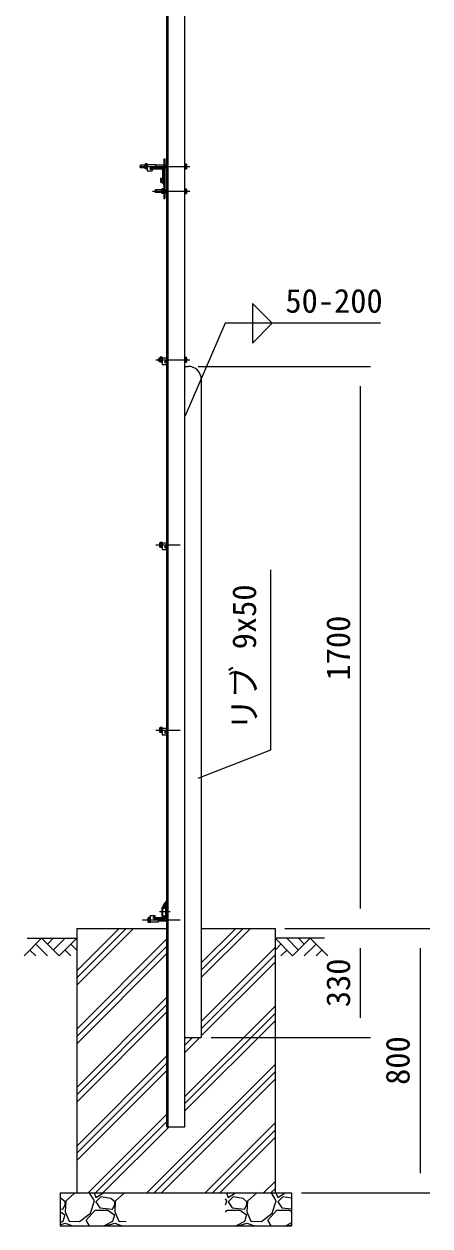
# Model space of a CAD drawing. Units: millimetres, scale not verified. Extents: x -6300 to 6300, y -4455 to 4455.
# Drawn here: x -775 to 454, y -2525 to 1110 of the extents above; entities that cross this region are included whole.
import ezdxf
from ezdxf.enums import TextEntityAlignment as Align

# ---------------------------------------------------------------- set-up
doc = ezdxf.new("R2010")
doc.units = ezdxf.units.MM
doc.header["$LTSCALE"] = 30
doc.linetypes.add('USER1', pattern=[50.8, 31.75, -6.35, 6.35, -6.35])
for name, color, linetype, lineweight in [('0-0_D-STR3', 3, 'Continuous', 13), ('0-1_D-STR1', 1, 'Continuous', 18), ('0-2_D-BMK', 2, 'USER1', 13), ('0-4_D-STR-DIM', 7, 'Continuous', 9), ('0-7_D-STR-TXT', 7, 'Continuous', 9), ('0-8_D-BGD', 7, 'Continuous', 9), ('0-9_D-STR4', 7, 'Continuous', 9), ('0-A_D-DCR-HCH', 7, 'Continuous', 9)]:
    doc.layers.add(name, color=color, linetype=linetype, lineweight=lineweight)
doc.styles.add('ＭＳ ゴシック', font='')
doc.styles.get('ＭＳ ゴシック').set_extended_font_data('MS Gothic')

msp = doc.modelspace()

# ---------------------------------------------------------------- linework, layer by layer
at = {"layer": '0-0_D-STR3'}
for p, q in [((-351.41, 703), (-351.41, 583)), ((-351.41, 703), (-348.21, 703)), ((-348.21, 703), (-348.21, 583)), ((-422.01, 684), (-423.21, 682.8)), ((-423.21, 682.8), (-423.21, 677.2)), ((-408.16, 684), (-422.01, 684)), ((-408.16, 676), (-422.01, 676)), ((-408.16, 673.75), (-408.16, 686.25)), ((-401.66, 683.75), (-407.43, 683.75)), ((-401.66, 676.25), (-407.43, 676.25)), ((-401.66, 672.49), (-401.66, 687.51)), ((-401.66, 686), (-376.66, 686)), ((-401.66, 686), (-401.66, 666)), ((-401.66, 666), (-386.66, 666)), ((-391.41, 675.5), (-376.66, 675.5)), ((-391.41, 671), (-386.66, 671)), ((-386.66, 671), (-386.66, 666)), ((-376.66, 686), (-376.66, 675.5)), ((-351.41, 684), (-376.66, 684)), ((-351.41, 676), (-376.66, 676)), ((-348.21, 684), (-342.21, 684)), ((-348.21, 676), (-342.21, 676)), ((-288.21, 687.51), (-283.6, 687.51)), ((-288.21, 687.51), (-288.21, 672.49)), ((-288.21, 683.75), (-283.6, 683.75)), ((-288.21, 676.25), (-283.6, 676.25)), ((-288.21, 672.49), (-283.6, 672.49)), ((-282.91, 686.3), (-283.6, 687.51)), ((-282.91, 673.7), (-283.6, 672.49)), ((-282.91, 686.3), (-282.91, 673.7)), ((-358.41, 644.64), (-361.61, 642.98)), ((-361.61, 642.98), (-361.61, 633.64)), ((-354.1, 627.79), (-359.89, 630.81)), ((-358.41, 644.64), (-358.41, 633.64)), ((-351.41, 630), (-358.41, 633.64)), ((-377.01, 609), (-378.21, 607.8)), ((-378.21, 607.8), (-378.21, 602.2)), ((-357.91, 609), (-377.01, 609)), ((-357.91, 601), (-377.01, 601)), ((-357.91, 598.75), (-357.91, 611.25)), ((-351.41, 608.75), (-357.18, 608.75)), ((-351.41, 601.25), (-357.18, 601.25)), ((-351.41, 597.49), (-351.41, 612.51)), ((-351.41, 583), (-348.21, 583)), ((-348.21, 609), (-342.21, 609)), ((-348.21, 601), (-342.21, 601)), ((-288.21, 612.51), (-288.21, 597.49)), ((-288.21, 612.51), (-283.6, 612.51)), ((-288.21, 608.75), (-283.6, 608.75)), ((-288.21, 601.25), (-283.6, 601.25)), ((-288.21, 597.49), (-283.6, 597.49)), ((-282.91, 611.3), (-283.6, 612.51)), ((-282.91, 598.7), (-283.6, 597.49)), ((-282.91, 611.3), (-282.91, 598.7)), ((-367.01, 99), (-368.21, 97.8)), ((-368.21, 97.8), (-368.21, 92.2)), ((-363.71, 99), (-367.01, 99)), ((-363.71, 91), (-367.01, 91)), ((-363.71, 88.75), (-363.71, 101.25)), ((-357.21, 98.75), (-362.98, 98.75)), ((-357.21, 91.25), (-362.98, 91.25)), ((-357.21, 87.49), (-357.21, 102.5)), ((-357.21, 101), (-357.21, 81)), ((-357.21, 101), (-342.21, 101)), ((-357.21, 81), (-342.21, 81)), ((-346.96, 90.5), (-342.21, 90.5)), ((-346.96, 86), (-342.21, 86)), ((-342.21, 86), (-342.21, 81)), ((-288.21, 102.5), (-288.21, 87.49)), ((-288.21, 102.5), (-283.6, 102.5)), ((-288.21, 98.75), (-283.6, 98.75)), ((-288.21, 91.25), (-283.6, 91.25)), ((-288.21, 87.49), (-283.6, 87.49)), ((-282.91, 101.3), (-283.6, 102.5)), ((-282.91, 88.7), (-283.6, 87.49)), ((-282.91, 101.3), (-282.91, 88.7)), ((-363.71, -471.25), (-363.71, -458.75)), ((-357.21, -461.25), (-362.98, -461.25)), ((-357.21, -468.75), (-362.98, -468.75)), ((-357.21, -472.51), (-357.21, -457.5)), ((-357.21, -459), (-357.21, -479)), ((-357.21, -459), (-342.21, -459)), ((-346.96, -469.5), (-342.21, -469.5)), ((-357.21, -479), (-342.21, -479)), ((-346.96, -474), (-342.21, -474)), ((-342.21, -474), (-342.21, -479)), ((-357.21, -1032.51), (-357.21, -1017.5)), ((-363.71, -1031.25), (-363.71, -1018.75)), ((-357.21, -1021.25), (-362.98, -1021.25)), ((-357.21, -1028.75), (-362.98, -1028.75)), ((-357.21, -1019), (-357.21, -1039)), ((-357.21, -1019), (-342.21, -1019)), ((-357.21, -1039), (-342.21, -1039)), ((-346.96, -1029.5), (-342.21, -1029.5)), ((-346.96, -1034), (-342.21, -1034)), ((-342.21, -1034), (-342.21, -1039)), ((-352.21, -1560), (-354.91, -1560)), ((-352.21, -1562.3), (-354.91, -1562.3)), ((-345.21, -1560), (-349.21, -1560)), ((-345.21, -1562.3), (-349.21, -1562.3)), ((-345.21, -1560), (-345.21, -1562.3)), ((-398.96, -1605.75), (-398.96, -1593.25)), ((-392.46, -1595.75), (-398.23, -1595.75)), ((-392.46, -1605.5), (-392.46, -1585.5)), ((-392.46, -1585.5), (-377.46, -1585.5)), ((-392.46, -1607.01), (-392.46, -1591.99)), ((-382.21, -1590.5), (-377.46, -1590.5)), ((-382.21, -1595), (-367.46, -1595)), ((-377.46, -1590.5), (-377.46, -1585.5)), ((-367.46, -1605.5), (-367.46, -1595)), ((-342.21, -1595.5), (-367.46, -1595.5)), ((-358.21, -1563.3), (-358.21, -1586.7)), ((-355.91, -1563.3), (-355.91, -1586.7)), ((-345.21, -1587.7), (-354.91, -1587.7)), ((-345.21, -1590), (-354.91, -1590)), ((-345.21, -1587.7), (-345.21, -1590)), ((-392.46, -1603.25), (-398.23, -1603.25)), ((-392.46, -1605.5), (-367.46, -1605.5)), ((-342.21, -1603.5), (-367.46, -1603.5))]:
    msp.add_line(p, q, dxfattribs=at)
for points in [[(-422.01, 684), (-422.01, 676), (-423.21, 677.2)], [(-401.66, 687.51), (-407.43, 687.51), (-408.16, 686.25)], [(-401.66, 672.49), (-407.43, 672.49), (-408.16, 673.75)], [(-377.01, 609), (-377.01, 601), (-378.21, 602.2)], [(-351.41, 612.51), (-357.18, 612.51), (-357.91, 611.25)], [(-351.41, 597.49), (-357.18, 597.49), (-357.91, 598.75)], [(-367.01, 99), (-367.01, 91), (-368.21, 92.2)], [(-357.21, 102.5), (-362.98, 102.5), (-363.71, 101.25)], [(-357.21, 87.49), (-362.98, 87.49), (-363.71, 88.75)], [(-357.21, -457.5), (-362.98, -457.5), (-363.71, -458.75)], [(-357.21, -472.51), (-362.98, -472.51), (-363.71, -471.25)], [(-357.21, -1017.5), (-362.98, -1017.5), (-363.71, -1018.75)], [(-357.21, -1032.51), (-362.98, -1032.51), (-363.71, -1031.25)], [(-392.46, -1591.99), (-398.23, -1591.99), (-398.96, -1593.25)], [(-392.46, -1607.01), (-398.23, -1607.01), (-398.96, -1605.75)]]:
    msp.add_lwpolyline(points, dxfattribs=at)
for centre, radius, start, end in [((-404.69, 685.63), 3.32, 145.61586, 214.38414), ((-395.59, 680), 12.42, 162.4121, 197.5879), ((-404.69, 674.37), 3.32, 145.61584, 214.38415), ((-391.41, 673.25), 2.25, 90, 270), ((-286.35, 685.63), 3.32, 325.61585, 34.38415), ((-286.35, 674.37), 3.32, 325.61585, 34.38415), ((-295.44, 680), 12.42, 342.4121, 17.5879), ((-358.41, 633.64), 3.2, 180, 242.49326), ((-356.41, 623.36), 5, 0, 62.49326), ((-354.44, 610.63), 3.32, 145.61586, 214.38414), ((-345.34, 605), 12.42, 162.4121, 197.5879), ((-354.44, 599.37), 3.32, 145.61584, 214.38415), ((-286.35, 610.63), 3.32, 325.61585, 34.38415), ((-286.35, 599.37), 3.32, 325.61585, 34.38415), ((-295.44, 605), 12.42, 342.4121, 17.5879), ((-360.24, 100.63), 3.32, 145.61586, 214.38414), ((-351.14, 95), 12.42, 162.4121, 197.5879), ((-360.24, 89.37), 3.32, 145.61584, 214.38415), ((-346.96, 88.25), 2.25, 90, 270), ((-286.35, 100.63), 3.32, 325.61585, 34.38415), ((-286.35, 89.37), 3.32, 325.61585, 34.38415), ((-295.44, 95), 12.42, 342.4121, 17.5879), ((-360.24, -459.37), 3.32, 145.61586, 214.38414), ((-351.14, -465), 12.42, 162.4121, 197.5879), ((-360.24, -470.63), 3.32, 145.61584, 214.38415), ((-346.96, -471.75), 2.25, 90, 270), ((-360.24, -1019.37), 3.32, 145.61586, 214.38414), ((-351.14, -1025), 12.42, 162.4121, 197.5879), ((-360.24, -1030.63), 3.32, 145.61584, 214.38415), ((-346.96, -1031.75), 2.25, 90, 270), ((-354.91, -1563.3), 3.3, 90, 180), ((-354.91, -1563.3), 1, 90, 180), ((-395.49, -1593.87), 3.32, 145.61586, 214.38414), ((-386.39, -1599.5), 12.42, 162.4121, 197.5879), ((-382.21, -1592.75), 2.25, 90, 270), ((-354.91, -1586.7), 3.3, 180, 270), ((-354.91, -1586.7), 1, 180, 270), ((-395.49, -1605.13), 3.32, 145.61584, 214.38415)]:
    msp.add_arc(centre, radius, start, end, dxfattribs=at)
at = {"layer": '0-1_D-STR1'}
for p, q in [((-342.21, -2225), (-342.21, 2920)), ((-338.21, -2225), (-338.21, 2920)), ((-288.21, -2225), (-288.21, 2920)), ((-391.41, 674), (-391.41, 675)), ((-356.41, 675), (-391.41, 675)), ((-358.91, 672), (-389.41, 672)), ((-354.41, 637), (-354.41, 667.5)), ((-351.41, 635), (-351.41, 670)), ((-352.41, 635), (-351.41, 635)), ((-288.21, 75), (-278.21, 75)), ((-238.21, 35), (-238.21, -1955)), ((-352.21, -1554.27), (-342.21, -1541.77)), ((-352.21, -1565.27), (-352.21, -1554.27)), ((-349.21, -1565.27), (-349.21, -1555.39)), ((-345.21, -1587.5), (-345.21, -1557)), ((-343.21, -1555), (-342.21, -1555)), ((-342.21, -1590), (-342.21, -1555)), ((-382.21, -1594), (-382.21, -1595)), ((-382.21, -1595), (-347.21, -1595)), ((-380.21, -1592), (-349.71, -1592)), ((-349.21, -1565.27), (-352.21, -1565.27)), ((-288.21, -1955), (-238.21, -1955)), ((-342.21, -2225), (-288.21, -2225))]:
    msp.add_line(p, q, dxfattribs=at)
msp.add_lwpolyline([(-349.21, -1555.39), (-342.21, -1546.34), (-342.21, -1541.77)], dxfattribs=at)
for centre, radius, start, end in [((-389.41, 674), 2, 180, 270), ((-358.91, 667.5), 4.5, 0, 90), ((-356.41, 670), 5, 0, 90), ((-352.41, 637), 2, 180, 270), ((-278.21, 35), 40, 0, 90), ((-343.21, -1557), 2, 90, 180), ((-380.21, -1594), 2, 90, 180), ((-349.71, -1587.5), 4.5, 270, 0), ((-347.21, -1590), 5, 270, 0)]:
    msp.add_arc(centre, radius, start, end, dxfattribs=at)
at = {"layer": '0-2_D-BMK'}
for p, q in [((-425.64, 680), (-273.21, 680)), ((-386.2, 605), (-273.21, 605)), ((-376.2, 95), (-273.21, 95)), ((-376.2, -465), (-302.21, -465)), ((-376.2, -1025), (-302.21, -1025)), ((-416.44, -1599.5), (-302.21, -1599.5)), ((-332.95, -1575), (-364.31, -1575))]:
    msp.add_line(p, q, dxfattribs=at)
at = {"layer": '0-4_D-STR-DIM'}
for p, q in [((-248.21, 75), (273.8, 75)), ((243.8, -1565), (243.8, 15)), ((14.79, -1625), (273.8, -1625)), ((14.79, -1625), (453.8, -1625)), ((14.79, -1625), (273.8, -1625)), ((243.8, -1895), (243.8, -1685)), ((423.8, -1685), (423.8, -2365)), ((-208.21, -1955), (273.8, -1955)), ((64.79, -2425), (453.8, -2425))]:
    msp.add_line(p, q, dxfattribs=at)
at = {"layer": '0-7_D-STR-TXT'}
for p, q in [((-83.52, 265.19), (-83.52, 145.19)), ((-83.52, 265.19), (-23.52, 205.19)), ((-83.52, 145.19), (-23.52, 205.19))]:
    msp.add_line(p, q, dxfattribs=at)
for points in [[(303.85, 205.19), (-166.19, 205.19), (-287.41, -74.3)], [(-29.24, -539.94), (-29.24, -1086.3), (-248.54, -1171.35)]]:
    msp.add_lwpolyline(points, dxfattribs=at)
at = {"layer": '0-8_D-BGD'}
for p, q in [((-765.21, -1655), (-615.21, -1655)), ((134.79, -1655), (-15.21, -1655))]:
    msp.add_line(p, q, dxfattribs=at)
at = {"layer": '0-9_D-STR4'}
for p, q in [((-615.21, -1625), (-615.21, -2425)), ((-615.21, -1625), (-342.21, -1625)), ((-238.21, -1625), (-15.21, -1625)), ((-15.21, -1625), (-15.21, -2425)), ((-665.21, -2425), (34.79, -2425)), ((-665.21, -2425), (-665.21, -2525)), ((34.79, -2425), (34.79, -2525)), ((-665.21, -2525), (34.79, -2525))]:
    msp.add_line(p, q, dxfattribs=at)
at = {"layer": '0-A_D-DCR-HCH'}
for p, q in [((-615.21, -1797.07), (-443.13, -1625)), ((-615.21, -1774.98), (-465.23, -1625)), ((-615.21, -1752.88), (-487.33, -1625)), ((-238.21, -1773.63), (-89.58, -1625)), ((-238.21, -1751.53), (-111.68, -1625)), ((-238.21, -1729.43), (-133.78, -1625)), ((-721.63, -1655), (-774.84, -1708.21)), ((-721.63, -1655), (-668.42, -1708.21)), ((-703.99, -1672.83), (-686.16, -1655)), ((-686.16, -1690.47), (-650.68, -1655)), ((-668.42, -1708.21), (-615.21, -1655)), ((-615.21, -1929.66), (-342.21, -1656.66)), ((38, -1708.21), (-15.21, -1655)), ((55.74, -1690.47), (20.27, -1655)), ((91.22, -1655), (38, -1708.21)), ((73.48, -1672.74), (55.74, -1655)), ((91.22, -1655), (144.43, -1708.21)), ((-757.11, -1690.47), (-739.29, -1708.21)), ((-739.37, -1672.74), (-703.73, -1708.21)), ((-650.68, -1690.47), (-632.86, -1708.21)), ((-632.95, -1672.74), (-615.21, -1690.39)), ((-615.21, -1951.75), (-342.21, -1678.75)), ((-615.21, -1973.85), (-342.21, -1700.85)), ((-238.21, -1906.21), (-15.21, -1683.21)), ((-238.21, -1928.31), (-15.21, -1705.31)), ((2.53, -1672.74), (-15.21, -1690.39)), ((20.27, -1690.47), (2.45, -1708.21)), ((108.95, -1672.74), (73.32, -1708.21)), ((126.69, -1690.47), (108.87, -1708.21)), ((-238.21, -1950.4), (-15.21, -1727.4)), ((-615.21, -2106.43), (-342.21, -1833.43)), ((-615.21, -2128.53), (-342.21, -1855.53)), ((-615.21, -2150.63), (-342.21, -1877.63)), ((-288.21, -2132.99), (-15.21, -1859.99)), ((-288.21, -2155.08), (-15.21, -1882.08)), ((-288.21, -2177.18), (-15.21, -1904.18)), ((-288.21, -2000.4), (-242.8, -1955)), ((-288.21, -1978.31), (-264.9, -1955)), ((-288.21, -1956.21), (-287, -1955)), ((-615.21, -2283.21), (-342.21, -2010.21)), ((-615.21, -2305.31), (-342.21, -2032.31)), ((-615.21, -2327.4), (-342.21, -2054.4)), ((-403.45, -2425), (-15.21, -2036.76)), ((-381.35, -2425), (-15.21, -2058.86)), ((-359.25, -2425), (-15.21, -2080.96)), ((-580.22, -2425), (-342.21, -2186.99)), ((-558.13, -2425), (-342.21, -2209.08)), ((-226.67, -2425), (-15.21, -2213.54)), ((-536.03, -2425), (-336.03, -2225)), ((-204.57, -2425), (-15.21, -2235.64)), ((-182.47, -2425), (-15.21, -2257.73)), ((-49.89, -2425), (-15.21, -2390.32)), ((-620.57, -2425), (-648.5, -2450.5)), ((-561.5, -2449), (-576.17, -2425)), ((-562.4, -2425), (-557, -2438.5)), ((-557, -2438.5), (-534.5, -2425)), ((-470.57, -2425), (-498.5, -2450.5)), ((-162.4, -2425), (-157, -2438.5)), ((-157, -2438.5), (-134.5, -2425)), ((-70.57, -2425), (-98.5, -2450.5)), ((-27.8, -2425), (-15.21, -2412.41)), ((-11.5, -2449), (-26.17, -2425)), ((-12.4, -2425), (-7, -2438.5)), ((-7, -2438.5), (15.5, -2425)), ((-662, -2441.5), (-665.21, -2441.02)), ((-650, -2452), (-662, -2441.5)), ((-657.5, -2474.5), (-650, -2461)), ((-648.5, -2450.5), (-650, -2482)), ((-650, -2461), (-650, -2452)), ((-573.5, -2486.5), (-561.5, -2449)), ((-542, -2437), (-557, -2452)), ((-557, -2452), (-545, -2470)), ((-545, -2470), (-507.5, -2474.5)), ((-512, -2441.5), (-542, -2437)), ((-500, -2452), (-512, -2441.5)), ((-507.5, -2474.5), (-500, -2461)), ((-498.5, -2450.5), (-500, -2482)), ((-500, -2461), (-500, -2452)), ((-161.5, -2449), (-165.21, -2442.93)), ((-165.21, -2460.59), (-161.5, -2449)), ((-142, -2437), (-157, -2452)), ((-157, -2452), (-145, -2470)), ((-145, -2470), (-107.5, -2474.5)), ((-112, -2441.5), (-142, -2437)), ((-100, -2452), (-112, -2441.5)), ((-107.5, -2474.5), (-100, -2461)), ((-98.5, -2450.5), (-100, -2482)), ((-100, -2461), (-100, -2452)), ((-23.5, -2486.5), (-11.5, -2449)), ((8, -2437), (-7, -2452)), ((-7, -2452), (5, -2470)), ((5, -2470), (34.79, -2473.58)), ((34.79, -2441.02), (8, -2437)), ((-665.21, -2473.58), (-657.5, -2474.5)), ((-665.21, -2481.51), (-651.5, -2491)), ((-651.5, -2491), (-657.5, -2512)), ((-650, -2482), (-638, -2510.5)), ((-606.5, -2512), (-573.5, -2486.5)), ((-587, -2507.5), (-560, -2477.5)), ((-576.79, -2525), (-587, -2507.5)), ((-501.5, -2491), (-507.5, -2512)), ((-500, -2482), (-488, -2510.5)), ((-165.21, -2483.29), (-160, -2477.5)), ((-160, -2477.5), (-121, -2477.5)), ((-121, -2477.5), (-101.5, -2491)), ((-101.5, -2491), (-107.5, -2512)), ((-100, -2482), (-88, -2510.5)), ((-56.5, -2512), (-23.5, -2486.5)), ((-37, -2507.5), (-10, -2477.5)), ((-26.79, -2525), (-37, -2507.5)), ((-657.5, -2512), (-665.21, -2516.04)), ((-665.21, -2521.25), (-650, -2516.5)), ((-650, -2516.5), (-627.33, -2525)), ((-638, -2510.5), (-606.5, -2512)), ((-507.5, -2512), (-532.32, -2525)), ((-524.43, -2525), (-524, -2524)), ((-524, -2524), (-500, -2516.5)), ((-500, -2516.5), (-477.33, -2525)), ((-488, -2510.5), (-465.21, -2511.59)), ((-107.5, -2512), (-132.32, -2525)), ((-124.43, -2525), (-124, -2524)), ((-124, -2524), (-100, -2516.5)), ((-100, -2516.5), (-77.33, -2525)), ((-88, -2510.5), (-56.5, -2512)), ((34.79, -2516.04), (17.68, -2525)), ((25.57, -2525), (26, -2524)), ((26, -2524), (34.79, -2521.25))]:
    msp.add_line(p, q, dxfattribs=at)
for points in [[(-560, -2477.5), (-521, -2477.5), (-501.5, -2491)], [(-10, -2477.5), (29, -2477.5), (34.79, -2481.51)]]:
    msp.add_lwpolyline(points, dxfattribs=at)

# ---------------------------------------------------------------- texts
at = {"layer": '0-4_D-STR-DIM', "style": 'ＭＳ ゴシック'}
for s, p in [('1700', (233.68, -875.35)), ('330', (233.68, -1863.31)), ('800', (413.68, -2098.31))]:
    msp.add_text(s, height=72.14, rotation=90, dxfattribs=at).set_placement(p, align=Align.BOTTOM_LEFT)
at = {"layer": '0-7_D-STR-TXT', "style": 'ＭＳ ゴシック'}
msp.add_text('\u300050-200', height=72.14, dxfattribs=at).set_placement((-82.19, 215.69), align=Align.BOTTOM_LEFT)
msp.add_text('リブ 9x50', height=72.14, rotation=90, dxfattribs=at).set_placement((-50.79, -1026.67), align=Align.BOTTOM_LEFT)

doc.saveas('drawing.dxf')
